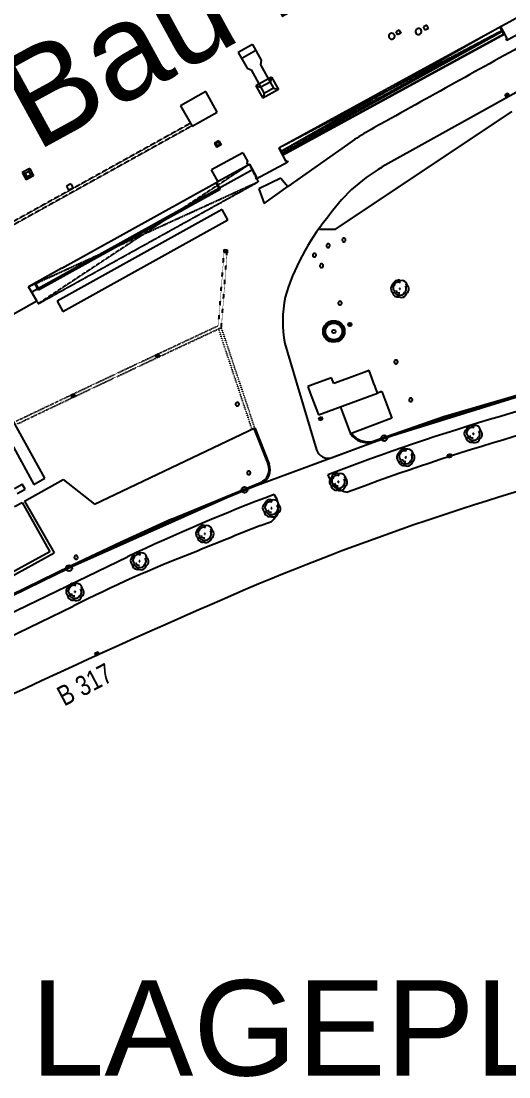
# Model space of a CAD drawing. Header units: millimetres. Extents: x 18890 to 178151, y 13973 to 138738.
# Drawn here: x 96931 to 105110, y 23202 to 40914 of the extents above; entities that cross this region are included whole.
import ezdxf

# ---------------------------------------------------------------- set-up
doc = ezdxf.new("R2010")
doc.units = ezdxf.units.MM
for name, pattern in [('DASHED', [0.75, 0.5, -0.25]), ('DOT', [0.25, 0, -0.25]), ('HIDDEN', [0.375, 0.25, -0.125])]:
    doc.linetypes.add(name, pattern=pattern)
doc.layers.add('A0_Grundriß', color=7, linetype='Continuous', lineweight=50)
doc.layers.add('Lageplan', color=7, linetype='Continuous')
doc.styles.add('2', font='TXT')
doc.styles.add('ARIAL', font='arial.ttf')
doc.styles.get("Standard").update_dxf_attribs({"font": 'arial.ttf'})

# ---------------------------------------------------------------- blocks, each defined once
blk = doc.blocks.new('Lageplan 6.OG')
at = {"layer": 'Lageplan'}
for p, q in [((-5828, -2693), (-12019, -6086)), ((-9538, -4022), (-9594, -4050)), ((-9566, -4106), (-9594, -4050)), ((-9510, -4077), (-9538, -4022)), ((-8189, -4244), (-8298, -4047)), ((-7673, -3988), (-8197, -4277)), ((-8280, -4132), (-11947, -6165)), ((-10004, -4100), (-10056, -4130)), ((-10056, -4130), (-10026, -4183)), ((-9974, -4153), (-10026, -4183)), ((-10004, -4100), (-9974, -4153)), ((-9510, -4077), (-9566, -4106)), ((-8189, -4244), (-8210, -4255)), ((-12460, -4345), (-12699, -4480)), ((-12460, -4345), (-12312, -4607)), ((-8197, -4277), (-8210, -4254)), ((-12699, -4480), (-12551, -4742)), ((-12402, -4447), (-12641, -4582)), ((-6972, -4558), (-10284, -6400)), ((-12551, -4742), (-12482, -4771)), ((-12482, -4771), (-12263, -5165)), ((-12312, -4607), (-12325, -4684)), ((-12325, -4684), (-12106, -5078)), ((-12140, -4891), (-12403, -5036)), ((-12140, -4891), (-12163, -4975)), ((-12140, -4891), (-12024, -5100)), ((-13245, -5133), (-13668, -5373)), ((-13050, -5478), (-13245, -5133)), ((-12403, -5036), (-12287, -5246)), ((-12403, -5036), (-12320, -5063)), ((-12163, -4975), (-12320, -5063)), ((-12024, -5100), (-12287, -5246)), ((-12106, -5078), (-12263, -5165)), ((-12106, -5078), (-12024, -5100)), ((-12263, -5165), (-12287, -5246)), ((-8224, -5187), (-8180, -5162)), ((-8199, -5231), (-8224, -5187)), ((-8174, -5173), (-8217, -5198)), ((-8211, -5209), (-8168, -5184)), ((-8162, -5195), (-8205, -5220)), ((-8155, -5206), (-8199, -5231)), ((-8180, -5162), (-8155, -5206)), ((-13668, -5373), (-13472, -5717)), ((-13472, -5717), (-13050, -5478)), ((-11066, -7445), (-8107, -5468)), ((-13023, -5959), (-13099, -6002)), ((-13099, -6002), (-13060, -6069)), ((-13077, -6008), (-13099, -6002)), ((-13029, -5981), (-13077, -6008)), ((-13077, -6008), (-13054, -6048)), ((-13007, -6020), (-13054, -6048)), ((-13023, -5959), (-13029, -5981)), ((-13029, -5981), (-13007, -6020)), ((-13023, -5959), (-12985, -6026)), ((-12985, -6026), (-13007, -6020)), ((-10868, -6020), (-11867, -6728)), ((-12623, -6160), (-13145, -6449)), ((-12985, -6026), (-13060, -6069)), ((-13054, -6048), (-13060, -6069)), ((-12623, -6160), (-12539, -6311)), ((-12019, -6086), (-11900, -6306)), ((-12560, -6323), (-12539, -6311)), ((-12560, -6323), (-12534, -6368)), ((-12534, -6368), (-12508, -6353)), ((-12508, -6353), (-12390, -6571)), ((-11867, -6318), (-12397, -6605)), ((-11879, -6295), (-11900, -6306)), ((-11879, -6295), (-11867, -6318)), ((-16196, -6427), (-16322, -6495)), ((-16322, -6495), (-16256, -6617)), ((-16322, -6495), (-16273, -6509)), ((-16211, -6475), (-16273, -6509)), ((-16273, -6509), (-16242, -6568)), ((-16130, -6548), (-16256, -6617)), ((-16179, -6534), (-16242, -6568)), ((-16196, -6427), (-16211, -6475)), ((-16211, -6475), (-16179, -6534)), ((-16196, -6427), (-16130, -6548)), ((-16130, -6548), (-16179, -6534)), ((-12457, -6447), (-16161, -8500)), ((-13035, -6647), (-13145, -6449)), ((-16242, -6568), (-16256, -6617)), ((-15656, -8099), (-13036, -6646)), ((-15505, -6681), (-15581, -6719)), ((-15581, -6719), (-15545, -6791)), ((-15505, -6681), (-15469, -6753)), ((-12410, -6582), (-12390, -6571)), ((-12410, -6582), (-12397, -6605)), ((-11985, -6586), (-12353, -6768)), ((-12265, -7013), (-11867, -6728)), ((-11985, -6586), (-11867, -6728)), ((-15469, -6753), (-15545, -6791)), ((-12353, -6768), (-12265, -7013)), ((-12971, -7114), (-15738, -8650)), ((-12874, -7289), (-12971, -7114)), ((-15641, -8824), (-12874, -7289)), ((-11339, -7443), (-11066, -7445)), ((-12937, -7835), (-12933, -7785)), ((-12933, -7785), (-12883, -7788)), ((-12925, -7836), (-12921, -7786)), ((-12908, -7787), (-12912, -7836)), ((-12900, -7837), (-12896, -7788)), ((-12883, -7788), (-12887, -7838)), ((-12887, -7838), (-12937, -7835)), ((-15656, -8099), (-16214, -8408)), ((-16079, -8647), (-16214, -8408)), ((-16603, -8941), (-16079, -8647)), ((-15738, -8650), (-15641, -8824)), ((-10830, -9025), (-10845, -9055)), ((-10815, -9055), (-10830, -9025)), ((-10845, -9055), (-10815, -9055)), ((-11917, -9360), (-11723, -10023)), ((-14087, -9557), (-14042, -9535)), ((-14066, -9602), (-14087, -9557)), ((-14037, -9547), (-14082, -9568)), ((-14076, -9579), (-14031, -9558)), ((-14042, -9535), (-14020, -9580)), ((-14026, -9569), (-14071, -9591)), ((-14020, -9580), (-14066, -9602)), ((-10505, -9813), (-10835, -9936)), ((-10460, -9936), (-10505, -9813)), ((-11723, -10023), (-11386, -11143)), ((-11395, -10033), (-11531, -10084)), ((-11531, -10084), (-11491, -10192)), ((-11133, -9936), (-11395, -10033)), ((-11097, -10033), (-11133, -9936)), ((-10835, -9936), (-11097, -10033)), ((-10424, -10033), (-10460, -9936)), ((-10405, -10084), (-10424, -10033)), ((-10365, -10192), (-10405, -10084)), ((-15502, -10225), (-15457, -10203)), ((-15481, -10270), (-15502, -10225)), ((-15452, -10215), (-15497, -10236)), ((-15492, -10247), (-15446, -10226)), ((-15441, -10237), (-15486, -10259)), ((-15436, -10248), (-15481, -10270)), ((-15457, -10203), (-15436, -10248)), ((-11491, -10192), (-11354, -10560)), ((-11354, -10560), (-10365, -10192)), ((-10292, -10165), (-10365, -10192)), ((-10292, -10165), (-10121, -10613)), ((-10203, -10934), (-7701, -10154)), ((-15943, -11621), (-16592, -10448)), ((-10986, -10429), (-10814, -10878)), ((-11349, -10608), (-11302, -10591)), ((-11331, -10655), (-11349, -10608)), ((-11337, -10604), (-11320, -10651)), ((-11308, -10647), (-11325, -10600)), ((-11314, -10595), (-11296, -10642)), ((-11302, -10591), (-11285, -10638)), ((-10121, -10613), (-10814, -10878)), ((-16715, -10661), (-16128, -11726)), ((-15111, -12057), (-12422, -10778)), ((-11285, -10638), (-11331, -10655)), ((-12547, -11799), (-10298, -10966)), ((-11125, -11273), (-10445, -11020)), ((-9189, -11229), (-9141, -11214)), ((-9173, -11277), (-9189, -11229)), ((-9137, -11226), (-9185, -11241)), ((-9181, -11253), (-9133, -11238)), ((-9129, -11249), (-9177, -11265)), ((-9125, -11261), (-9173, -11277)), ((-9141, -11214), (-9125, -11261)), ((-16282, -12005), (-15633, -11640)), ((-16128, -11726), (-15943, -11621)), ((-15633, -11640), (-15111, -12057)), ((-16453, -11795), (-16321, -11723)), ((-16407, -11880), (-16274, -11807)), ((-16274, -11807), (-16321, -11723)), ((-12640, -11837), (-15491, -13109)), ((-16450, -12098), (-16324, -12028)), ((-16324, -12028), (-15858, -12854)), ((-16282, -12005), (-15786, -12871)), ((-12325, -12416), (-12143, -12345)), ((-20799, -15652), (-15786, -12871)), ((-15858, -12854), (-16962, -13457)), ((-22169, -16622), (-14557, -12938)), ((-15581, -13151), (-23317, -16914)), ((-18251, -15119), (-15465, -13768)), ((-15101, -14554), (-15055, -14534)), ((-15081, -14600), (-15101, -14554)), ((-15050, -14545), (-15096, -14565)), ((-15091, -14577), (-15045, -14557)), ((-15040, -14568), (-15086, -14588)), ((-15035, -14579), (-15081, -14600)), ((-15055, -14534), (-15035, -14579))]:
    blk.add_line(p, q, dxfattribs=at)
at = {"layer": 'Lageplan', "linetype": 'DASHED'}
for p, q in [((-8307, -4052), (-11980, -6137)), ((-8307, -4052), (-8274, -4111)), ((-8274, -4111), (-12011, -6081)), ((-11980, -6137), (-8274, -4111)), ((-11980, -6137), (-12011, -6081)), ((-12513, -6357), (-16051, -8693)), ((-12359, -6645), (-12513, -6357)), ((-16214, -8408), (-12359, -6645)), ((-16051, -8693), (-12359, -6645)), ((-16214, -8408), (-16051, -8693))]:
    blk.add_line(p, q, dxfattribs=at)
at = {"layer": 'Lageplan', "color": 2}
for p, q in [((-8244, -4164), (-8307, -4052)), ((-8231, -4168), (-8298, -4047)), ((-11955, -6204), (-8231, -4168)), ((-11951, -6191), (-8244, -4164)), ((-12019, -6086), (-11955, -6204)), ((-12011, -6081), (-11951, -6191)), ((-12534, -6368), (-13036, -6646)), ((-13074, -6667), (-13014, -6774)), ((-13065, -6662), (-13001, -6778)), ((-13001, -6778), (-16047, -8466)), ((-13014, -6774), (-16043, -8452)), ((-16047, -8466), (-16111, -8351)), ((-16043, -8452), (-16102, -8346)), ((-9252, -10583), (-7658, -10121)), ((-9247, -10600), (-7653, -10139)), ((-10451, -11003), (-9253, -10583)), ((-10445, -11020), (-9247, -10600)), ((-12439, -10785), (-12422, -10778)), ((-12439, -10785), (-12198, -11393)), ((-12422, -10778), (-12181, -11386)), ((-13818, -12310), (-12325, -11693)), ((-13811, -12327), (-12318, -11709)), ((-13818, -12310), (-14662, -12692)), ((-13811, -12327), (-14655, -12709)), ((-14662, -12692), (-15499, -13093)), ((-14655, -12709), (-15491, -13109)), ((-15499, -13093), (-17241, -13939)), ((-15491, -13109), (-17233, -13955))]:
    blk.add_line(p, q, dxfattribs=at)
at = {"layer": 'Lageplan', "linetype": 'HIDDEN'}
for p, q in [((-13500, -5667), (-18304, -8334)), ((-13476, -5711), (-18280, -8378))]:
    blk.add_line(p, q, dxfattribs=at)
at = {"layer": 'Lageplan', "linetype": 'DOT'}
for p, q in [((-13030, -9060), (-12937, -7835)), ((-12982, -9093), (-12887, -7838)), ((-14042, -9535), (-13030, -9060)), ((-14020, -9580), (-12982, -9093)), ((-12469, -10794), (-13030, -9109)), ((-12422, -10778), (-12982, -9093)), ((-15457, -10203), (-14087, -9556)), ((-15436, -10248), (-14066, -9601)), ((-16423, -10664), (-15502, -10225)), ((-16401, -10709), (-15481, -10270))]:
    blk.add_line(p, q, dxfattribs=at)
at = {"layer": 'Lageplan'}
for centre, radius in [((-11096, -9159), 180), ((-11096, -9159), 170), ((-11096, -9159), 150), ((-11096, -9159), 140), ((-10828, -9043), 30), ((-11096, -9159), 29.9)]:
    blk.add_circle(centre, radius, dxfattribs=at)
at = {"layer": 'Lageplan', "color": 1}
for centre in [(-10251, -10949), (-12594, -11816), (-15536, -13129)]:
    blk.add_circle(centre, 50, dxfattribs=at)
at = {"layer": 'Lageplan'}
for centre, radius, start, end in [((3749871, -6766236), 7735895, 119.0594056, 119.0817972), ((-7118, -11525), 6661, 117.7648, 124.264), ((-8879, -8841), 2816, 119.9248, 145.9865), ((-8322, -9638), 3741, 140.6247, 163.6253), ((-9980, -8987), 1972, 168.2065, 190.8942), ((1978, -45708), 36597, 101.5344, 111.0962), ((4914, -54874), 44930, 95.146, 112.6013), ((2986, -48689), 39351, 102.0812, 110.6114), ((-11195, -11085), 200, 196.7228, 290.3548), ((-10785, -11435), 430, 197.3938, 259.0343), ((406, -44714), 35122, 110.8562, 115.2147), ((-12343, -12098), 318, 309.1462, 39.2094), ((19746, -93726), 87406, 111.52551, 112.32407), ((-5477, -33456), 22077, 111.184, 116.8974), ((41725, -139391), 137112, 113.22934, 117.04255)]:
    blk.add_arc(centre, radius, start, end, dxfattribs=at)
at = {"layer": 'Lageplan', "color": 2}
for centre, radius, start, end in [((-10519, -10662), 366, 216.2131, 281.6724), ((-10519, -10662), 348, 217.0267, 281.6724), ((-12414, -11478), 232, 292.4652, 21.6013), ((-12413, -11478), 250, 292.4652, 21.6032)]:
    blk.add_arc(centre, radius, start, end, dxfattribs=at)
at = {"layer": 'Lageplan'}
for centre, major_axis, start_param, end_param in [((-10125, -4207), (35.4, 35.4), 1.291578, 2.862374), ((-10125, -4207), (35.4, 35.4), 2.862374, 4.43317), ((-10125, -4207), (35.4, 35.4), 6.003967, 7.574763), ((-10125, -4207), (35.4, 35.4), 4.43317, 6.003967), ((-9676, -4127), (35.4, 35.4), 1.291578, 2.862374), ((-9676, -4127), (35.4, 35.4), 2.862374, 4.43317), ((-9676, -4127), (35.4, 35.4), 6.003967, 7.574763), ((-9676, -4127), (35.4, 35.4), 4.43317, 6.003967), ((-10015, -8389), (63.6, 63.6), 0.338069, 2.331584), ((-9955, -8394), (63.6, 63.6), 5.297928, 7.617243), ((-10050, -8438), (63.6, 63.6), 1.158338, 3.501007), ((-10042, -8429), (42.4, 42.4), 1.568962, 3.341483), ((-10012, -8407), (53, 53), 0.294365, 2.070063), ((-10010, -8472), (53, 53), 2.562752, 4.069216), ((-10002, -8461), (36.1, 36.1), 2.489885, 4.142083), ((-9964, -8498), (63.6, 63.6), 3.130962, 5.47363), ((-9990, -8443), (-5.3, 5.3), 0.174479, 1.745101), ((-9990, -8443), (5.3, 5.3), 0.174479, 1.745101), ((-9990, -8443), (5.3, 5.3), 3.316071, 4.886693), ((-9990, -8443), (5.3, 5.3), 4.886868, 6.45749), ((-9955, -8446), (53, 53), 4.643517, 6.216704), ((-9929, -8449), (63.6, 63.6), 4.546511, 6.642634), ((-10023, -8491), (63.6, 63.6), 2.472955, 4.159013), ((-9975, -8475), (53, 53), 3.60248, 5.129922), ((-8818, -10873), (-63.6, 63.6), -0.412363, 1.930305), ((-8783, -10824), (-63.6, 63.6), -1.232633, 0.760882), ((-8780, -10843), (-53, 53), -1.276336, 0.499362), ((-8723, -10829), (-63.6, 63.6), 3.727226, 6.046542), ((-8697, -10884), (-63.6, 63.6), 2.97581, 5.071933), ((-8791, -10927), (-63.6, 63.6), 0.902254, 2.588312), ((-8809, -10864), (-42.4, 42.4), -0.00174, 1.770782), ((-8778, -10907), (-53, 53), 0.992051, 2.498514), ((-8769, -10896), (-36.1, 36.1), 0.919183, 2.571382), ((-8732, -10933), (-63.6, 63.6), 1.56026, 3.902928), ((-8743, -10910), (-53, 53), 2.031778, 3.559221), ((-8757, -10878), (-5.3, 5.3), 0.174574, 1.745195), ((-8757, -10878), (-5.3, 5.3), -1.396223, 0.174399), ((-8757, -10878), (-5.3, 5.3), 1.74537, 3.315992), ((-8757, -10878), (-5.3, 5.3), 3.316166, 4.886788), ((-8722, -10881), (-53, 53), 3.072815, 4.646002), ((-9916, -11217), (-63.6, 63.6), -1.232633, 0.760882), ((-9912, -11236), (-53, 53), -1.276336, 0.499362), ((-9855, -11223), (-63.6, 63.6), 3.727226, 6.046542), ((-9950, -11266), (-63.6, 63.6), -0.412363, 1.930305), ((-9924, -11320), (-63.6, 63.6), 0.902254, 2.588312), ((-9942, -11257), (-42.4, 42.4), -0.00174, 1.770782), ((-9910, -11301), (-53, 53), 0.992051, 2.498514), ((-9902, -11289), (-36.1, 36.1), 0.919183, 2.571382), ((-9864, -11327), (-63.6, 63.6), 1.56026, 3.902928), ((-9876, -11304), (-53, 53), 2.031778, 3.559221), ((-9890, -11272), (-5.3, 5.3), 0.174574, 1.745195), ((-9890, -11272), (-5.3, 5.3), -1.396223, 0.174399), ((-9890, -11272), (-5.3, 5.3), 1.74537, 3.315992), ((-9890, -11272), (-5.3, 5.3), 3.316166, 4.886788), ((-9855, -11274), (-53, 53), 3.072815, 4.646002), ((-9830, -11277), (-63.6, 63.6), 2.97581, 5.071933), ((-11080, -11677), (-63.6, 63.6), -0.412363, 1.930305), ((-11046, -11628), (-63.6, 63.6), -1.232633, 0.760882), ((-11072, -11668), (-42.4, 42.4), -0.00174, 1.770782), ((-11043, -11647), (-53, 53), -1.276336, 0.499362), ((-10986, -11634), (-63.6, 63.6), 3.727226, 6.046542), ((-11020, -11683), (-5.3, 5.3), 0.174574, 1.745195), ((-11020, -11683), (-5.3, 5.3), -1.396223, 0.174399), ((-11020, -11683), (-5.3, 5.3), 1.74537, 3.315992), ((-11020, -11683), (-5.3, 5.3), 3.316166, 4.886788), ((-10985, -11685), (-53, 53), 3.072815, 4.646002), ((-10960, -11688), (-63.6, 63.6), 2.97581, 5.071933), ((-11054, -11731), (-63.6, 63.6), 0.902254, 2.588312), ((-11040, -11712), (-53, 53), 0.992051, 2.498514), ((-11032, -11700), (-36.1, 36.1), 0.919183, 2.571382), ((-10994, -11738), (-63.6, 63.6), 1.56026, 3.902928), ((-11006, -11715), (-53, 53), 2.031778, 3.559221), ((-12201, -12120), (-63.6, 63.6), -0.412363, 1.930305), ((-12166, -12071), (-63.6, 63.6), -1.232633, 0.760882), ((-12163, -12090), (-53, 53), -1.276336, 0.499362), ((-12106, -12076), (-63.6, 63.6), 3.727226, 6.046542), ((-12174, -12174), (-63.6, 63.6), 0.902254, 2.588312), ((-12193, -12111), (-42.4, 42.4), -0.00174, 1.770782), ((-12161, -12154), (-53, 53), 0.992051, 2.498514), ((-12153, -12143), (-36.1, 36.1), 0.919183, 2.571382), ((-12115, -12180), (-63.6, 63.6), 1.56026, 3.902928), ((-12126, -12157), (-53, 53), 2.031778, 3.559221), ((-12141, -12125), (-5.3, 5.3), 0.174574, 1.745195), ((-12141, -12125), (-5.3, 5.3), -1.396223, 0.174399), ((-12141, -12125), (-5.3, 5.3), 1.74537, 3.315992), ((-12141, -12125), (-5.3, 5.3), 3.316166, 4.886788), ((-12106, -12128), (-53, 53), 3.072815, 4.646002), ((-12080, -12131), (-63.6, 63.6), 2.97581, 5.071933), ((-13320, -12549), (-63.6, 63.6), -0.412363, 1.930305), ((-13286, -12500), (-63.6, 63.6), -1.232633, 0.760882), ((-13312, -12540), (-42.4, 42.4), -0.00174, 1.770782), ((-13283, -12519), (-53, 53), -1.276336, 0.499362), ((-13226, -12506), (-63.6, 63.6), 3.727226, 6.046542), ((-13260, -12555), (-5.3, 5.3), 0.174574, 1.745195), ((-13260, -12555), (-5.3, 5.3), -1.396223, 0.174399), ((-13260, -12555), (-5.3, 5.3), 1.74537, 3.315992), ((-13260, -12555), (-5.3, 5.3), 3.316166, 4.886788), ((-13225, -12557), (-53, 53), 3.072815, 4.646002), ((-13200, -12560), (-63.6, 63.6), 2.97581, 5.071933), ((-13294, -12603), (-63.6, 63.6), 0.902254, 2.588312), ((-13281, -12584), (-53, 53), 0.992051, 2.498514), ((-13272, -12572), (-36.1, 36.1), 0.919183, 2.571382), ((-13234, -12609), (-63.6, 63.6), 1.56026, 3.902928), ((-13246, -12587), (-53, 53), 2.031778, 3.559221), ((-14414, -13007), (-63.6, 63.6), -0.412363, 1.930305), ((-14379, -12958), (-63.6, 63.6), -1.232633, 0.760882), ((-14376, -12977), (-53, 53), -1.276336, 0.499362), ((-14319, -12963), (-63.6, 63.6), 3.727226, 6.046542), ((-14387, -13061), (-63.6, 63.6), 0.902254, 2.588312), ((-14406, -12998), (-42.4, 42.4), -0.00174, 1.770782), ((-14374, -13042), (-53, 53), 0.992051, 2.498514), ((-14366, -13030), (-36.1, 36.1), 0.919183, 2.571382), ((-14328, -13067), (-63.6, 63.6), 1.56026, 3.902928), ((-14339, -13044), (-53, 53), 2.031778, 3.559221), ((-14354, -13013), (-5.3, 5.3), 0.174574, 1.745195), ((-14354, -13013), (-5.3, 5.3), -1.396223, 0.174399), ((-14354, -13013), (-5.3, 5.3), 1.74537, 3.315992), ((-14354, -13013), (-5.3, 5.3), 3.316166, 4.886788), ((-14319, -13015), (-53, 53), 3.072815, 4.646002), ((-14293, -13018), (-63.6, 63.6), 2.97581, 5.071933), ((-15497, -13523), (-63.6, 63.6), -0.412363, 1.930305), ((-15463, -13473), (-63.6, 63.6), -1.232633, 0.760882), ((-15460, -13492), (-53, 53), -1.276336, 0.499362), ((-15403, -13479), (-63.6, 63.6), 3.727226, 6.046542), ((-15377, -13534), (-63.6, 63.6), 2.97581, 5.071933), ((-15471, -13576), (-63.6, 63.6), 0.902254, 2.588312), ((-15489, -13514), (-42.4, 42.4), -0.00174, 1.770782), ((-15457, -13557), (-53, 53), 0.992051, 2.498514), ((-15449, -13545), (-36.1, 36.1), 0.919183, 2.571382), ((-15411, -13583), (-63.6, 63.6), 1.56026, 3.902928), ((-15423, -13560), (-53, 53), 2.031778, 3.559221), ((-15437, -13528), (-5.3, 5.3), 0.174574, 1.745195), ((-15437, -13528), (-5.3, 5.3), -1.396223, 0.174399), ((-15437, -13528), (-5.3, 5.3), 1.74537, 3.315992), ((-15437, -13528), (-5.3, 5.3), 3.316166, 4.886788), ((-15402, -13531), (-53, 53), 3.072815, 4.646002)]:
    blk.add_ellipse(centre, major_axis=major_axis, ratio=1, start_param=start_param, end_param=end_param, dxfattribs=at)
at = {"layer": 'Lageplan', "color": 5}
for centre, major_axis, start_param, end_param in [((-10927, -7624), (-21.2, 21.2), 0.174481, 1.745278), ((-10927, -7624), (-21.2, 21.2), -1.396315, 0.174481), ((-10927, -7624), (-21.2, 21.2), 3.316074, 4.88687), ((-11191, -7719), (-21.2, 21.2), 0.174481, 1.745278), ((-11191, -7719), (-21.2, 21.2), -1.396315, 0.174481), ((-11191, -7719), (-21.2, 21.2), 1.745278, 3.316074), ((-11191, -7719), (-21.2, 21.2), 3.316074, 4.88687), ((-10927, -7624), (-21.2, 21.2), 1.745278, 3.316074), ((-11421, -7878), (-21.2, 21.2), 0.174481, 1.745278), ((-11421, -7878), (-21.2, 21.2), -1.396315, 0.174481), ((-11421, -7878), (-21.2, 21.2), 1.745278, 3.316074), ((-11421, -7878), (-21.2, 21.2), 3.316074, 4.88687), ((-11302, -8056), (-21.2, 21.2), 0.174481, 1.745278), ((-11302, -8056), (-21.2, 21.2), -1.396315, 0.174481), ((-11302, -8056), (-21.2, 21.2), 1.745278, 3.316074), ((-11302, -8056), (-21.2, 21.2), 3.316074, 4.88687), ((-10992, -8683), (-21.2, 21.2), 0.174481, 1.745278), ((-10992, -8683), (-21.2, 21.2), -1.396315, 0.174481), ((-10992, -8683), (-21.2, 21.2), 3.316074, 4.88687), ((-10992, -8683), (-21.2, 21.2), 1.745278, 3.316074), ((-10055, -9670), (21.2, 21.2), 1.745194, 3.31599), ((-10053, -9671), (21.2, 21.2), 1.745194, 3.31599), ((-10055, -9670), (21.2, 21.2), 0.174397, 1.745194), ((-10053, -9671), (21.2, 21.2), 0.174397, 1.745194), ((-10055, -9670), (21.2, 21.2), 3.31599, 4.886786), ((-10053, -9671), (21.2, 21.2), 3.31599, 4.886786), ((-10055, -9670), (21.2, 21.2), 4.886786, 6.457583), ((-10053, -9671), (21.2, 21.2), 4.886786, 6.457583), ((-9805, -10305), (21.2, 21.2), 0.174397, 1.745194), ((-12714, -10380), (21.2, 21.2), 1.745194, 3.31599), ((-12714, -10380), (21.2, 21.2), 0.174397, 1.745194), ((-12714, -10380), (21.2, 21.2), 3.31599, 4.886786), ((-12714, -10380), (21.2, 21.2), 4.886786, 6.457583), ((-9805, -10305), (21.2, 21.2), 1.745194, 3.31599), ((-9805, -10305), (21.2, 21.2), 3.31599, 4.886786), ((-9805, -10305), (21.2, 21.2), 4.886786, 6.457583), ((-12522, -11532), (21.2, 21.2), 0.174397, 1.745194), ((-12522, -11532), (21.2, 21.2), 4.886786, 6.457583), ((-12522, -11532), (21.2, 21.2), 1.745194, 3.31599), ((-12522, -11532), (21.2, 21.2), 3.31599, 4.886786), ((-15418, -12948), (21.2, 21.2), 0.174397, 1.745194), ((-15418, -12948), (21.2, 21.2), 4.886786, 6.457583), ((-15418, -12948), (21.2, 21.2), 1.745194, 3.31599), ((-15418, -12948), (21.2, 21.2), 3.31599, 4.886786)]:
    blk.add_ellipse(centre, major_axis=major_axis, ratio=1, start_param=start_param, end_param=end_param, dxfattribs=at)
at = {"layer": 'Lageplan', "style": 'ARIAL'}
for s, height, p in [('6.Obergeschoss', 1200, (-24975, -6817)), ('Bau 2', 1600, (-16094, -6153))]:
    blk.add_text(s, height=height, rotation=28.7, dxfattribs=at).set_placement(p)
at = {"layer": 'Lageplan', "style": '2', "width": 0.815463}
blk.add_text('B 317', height=336.1, rotation=27.8, dxfattribs=at).set_placement((-15618, -15454))
at = {"layer": 'Lageplan'}
blk.add_text('LAGEPLAN', height=1600, dxfattribs=at).set_placement((-16186, -21642))

msp = doc.modelspace()

# ---------------------------------------------------------------- block references
at = {"layer": 'A0_Grundriß'}
msp.add_blockref('Lageplan 6.OG', (113271, 44867), dxfattribs=at)

doc.saveas('drawing.dxf')
